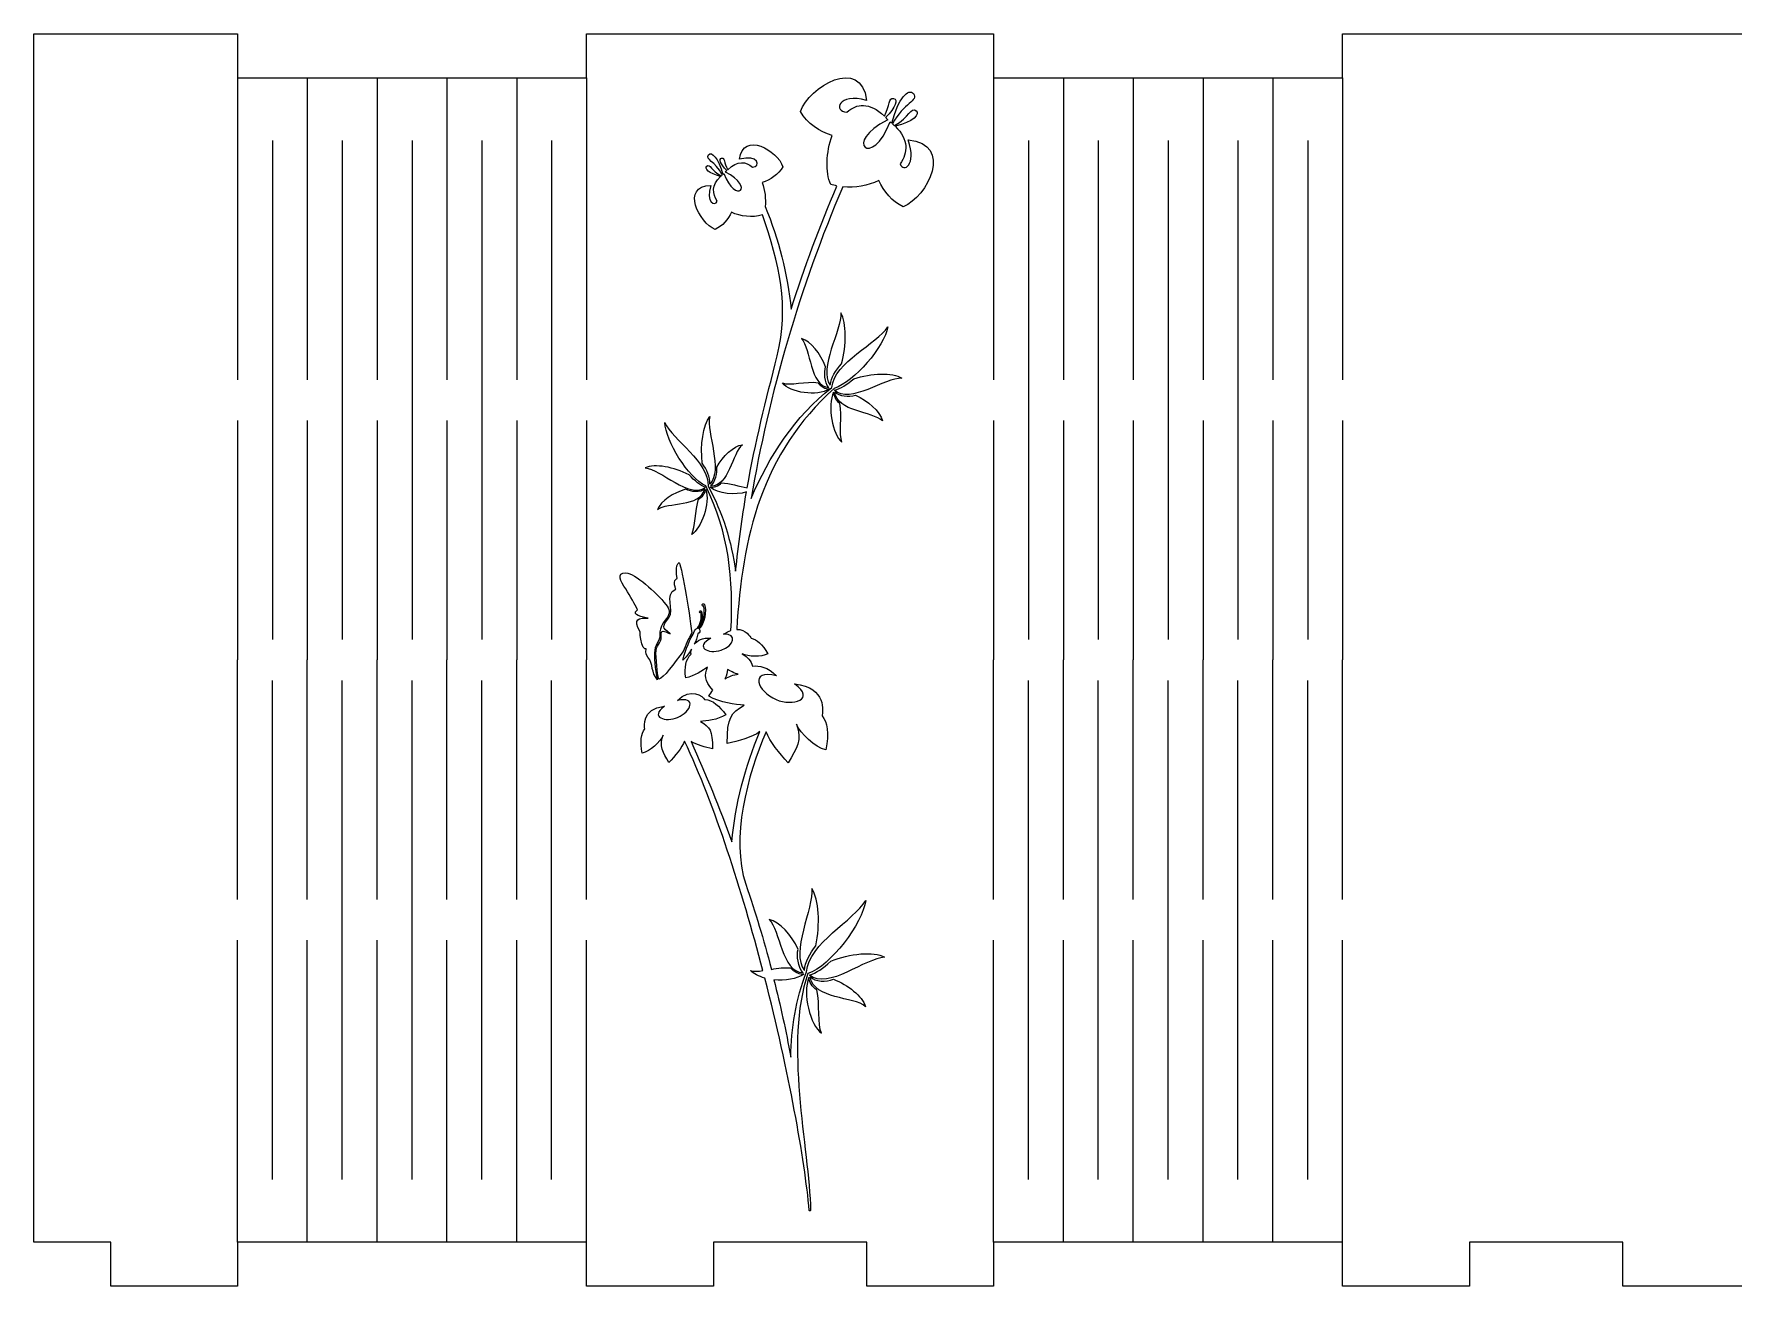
# Model space of a CAD drawing. Header units: millimetres. Extents: x -102 to 244, y -184 to 150.
# Drawn here: x -94.6 to 13.9, y 70.4 to 150.4 of the extents above; entities that cross this region are included whole.
import ezdxf

# ---------------------------------------------------------------- set-up
doc = ezdxf.new("R2010")
doc.units = ezdxf.units.MM
doc.header["$MEASUREMENT"] = 0
doc.layers.add('Layer 1', color=7, linetype='Continuous')

msp = doc.modelspace()

# ---------------------------------------------------------------- linework, layer by layer
at = {"layer": 'Layer 1', "color": 250, "lineweight": 20}
msp.add_open_spline([(93.6408, 70.3927), (93.6408, 70.3927), (93.6408, 73.1927), (93.6408, 73.1927), (93.6408, 73.1927), (93.6408, 73.1927), (98.5408, 73.1927), (98.5408, 73.1927), (98.5408, 73.1927), (98.5408, 73.1927), (98.5408, 150.3927), (98.5408, 150.3927), (98.5408, 150.3927), (98.5408, 150.3927), (85.5408, 150.3927), (85.5408, 150.3927), (85.5408, 150.3927), (85.5408, 150.3927), (85.5408, 147.5927), (85.5408, 147.5927), (85.5408, 147.5927), (78.1095, 147.5927), (70.6781, 147.5927), (63.2468, 147.5927), (63.2468, 147.5927), (63.2468, 147.5927), (63.2468, 150.3927), (63.2468, 150.3927), (63.2468, 150.3927), (63.2468, 150.3927), (37.2468, 150.3927), (37.2468, 150.3927), (37.2468, 150.3927), (37.2468, 150.3927), (37.2468, 147.5927), (37.2468, 147.5927), (37.2468, 147.5927), (29.8155, 147.5927), (22.3841, 147.5927), (14.9528, 147.5927), (14.9528, 147.5927), (14.9528, 147.5927), (14.9528, 150.3927), (14.9528, 150.3927), (14.9528, 150.3927), (14.9528, 150.3927), (-11.0472, 150.3927), (-11.0472, 150.3927), (-11.0472, 150.3927), (-11.0472, 150.3927), (-11.0472, 147.5927), (-11.0472, 147.5927), (-11.0472, 147.5927), (-18.4785, 147.5927), (-25.9099, 147.5927), (-33.3412, 147.5927), (-33.3412, 147.5927), (-33.3412, 147.5927), (-33.3412, 150.3927), (-33.3412, 150.3927), (-33.3412, 150.3927), (-33.3412, 150.3927), (-59.3412, 150.3927), (-59.3412, 150.3927), (-59.3412, 150.3927), (-59.3412, 150.3927), (-59.3412, 147.5927), (-59.3412, 147.5927), (-59.3412, 147.5927), (-66.7725, 147.5927), (-74.2039, 147.5927), (-81.6352, 147.5927), (-81.6352, 147.5927), (-81.6352, 147.5927), (-81.6352, 150.3927), (-81.6352, 150.3927), (-81.6352, 150.3927), (-81.6352, 150.3927), (-94.6352, 150.3927), (-94.6352, 150.3927), (-94.6352, 150.3927), (-94.6352, 150.3927), (-94.6352, 73.1927), (-94.6352, 73.1927), (-94.6352, 73.1927), (-94.6352, 73.1927), (-89.7352, 73.1927), (-89.7352, 73.1927), (-89.7352, 73.1927), (-89.7352, 73.1927), (-89.7352, 70.3927), (-89.7352, 70.3927), (-89.7352, 70.3927), (-89.7352, 70.3927), (-81.6352, 70.3927), (-81.6352, 70.3927), (-81.6352, 70.3927), (-81.6352, 70.3927), (-81.6352, 73.1927), (-81.6352, 73.1927), (-81.6352, 73.1927), (-74.2039, 73.1927), (-66.7725, 73.1927), (-59.3412, 73.1927), (-59.3412, 73.1927), (-59.3412, 73.1927), (-59.3412, 70.3927), (-59.3412, 70.3927), (-59.3412, 70.3927), (-59.3412, 70.3927), (-51.2412, 70.3927), (-51.2412, 70.3927), (-51.2412, 70.3927), (-51.2412, 70.3927), (-51.2412, 73.1927), (-51.2412, 73.1927), (-51.2412, 73.1927), (-51.2412, 73.1927), (-41.4412, 73.1927), (-41.4412, 73.1927), (-41.4412, 73.1927), (-41.4412, 73.1927), (-41.4412, 70.3927), (-41.4412, 70.3927), (-41.4412, 70.3927), (-41.4412, 70.3927), (-33.3412, 70.3927), (-33.3412, 70.3927), (-33.3412, 70.3927), (-33.3412, 70.3927), (-33.3412, 73.1927), (-33.3412, 73.1927), (-33.3412, 73.1927), (-25.9099, 73.1927), (-18.4785, 73.1927), (-11.0472, 73.1927), (-11.0472, 73.1927), (-11.0472, 73.1927), (-11.0472, 70.3927), (-11.0472, 70.3927), (-11.0472, 70.3927), (-11.0472, 70.3927), (-2.9472, 70.3927), (-2.9472, 70.3927), (-2.9472, 70.3927), (-2.9472, 70.3927), (-2.9472, 73.1927), (-2.9472, 73.1927), (-2.9472, 73.1927), (-2.9472, 73.1927), (6.8528, 73.1927), (6.8528, 73.1927), (6.8528, 73.1927), (6.8528, 73.1927), (6.8528, 70.3927), (6.8528, 70.3927), (6.8528, 70.3927), (6.8528, 70.3927), (14.9528, 70.3927), (14.9528, 70.3927), (14.9528, 70.3927), (14.9528, 70.3927), (14.9528, 73.1927), (14.9528, 73.1927), (14.9528, 73.1927), (22.3841, 73.1927), (29.8155, 73.1927), (37.2468, 73.1927), (37.2468, 73.1927), (37.2468, 73.1927), (37.2468, 70.3927), (37.2468, 70.3927), (37.2468, 70.3927), (37.2468, 70.3927), (45.3468, 70.3927), (45.3468, 70.3927), (45.3468, 70.3927), (45.3468, 70.3927), (45.3468, 73.1927), (45.3468, 73.1927), (45.3468, 73.1927), (45.3468, 73.1927), (55.1468, 73.1927), (55.1468, 73.1927), (55.1468, 73.1927), (55.1468, 73.1927), (55.1468, 70.3927), (55.1468, 70.3927), (55.1468, 70.3927), (55.1468, 70.3927), (63.2468, 70.3927), (63.2468, 70.3927), (63.2468, 70.3927), (63.2468, 70.3927), (63.2468, 73.1927), (63.2468, 73.1927), (63.2468, 73.1927), (70.6781, 73.1927), (78.1095, 73.1927), (85.5408, 73.1927), (85.5408, 73.1927), (85.5408, 73.1927), (85.5408, 70.3927), (85.5408, 70.3927), (85.5408, 70.3927), (85.5408, 70.3927), (93.6408, 70.3927), (93.6408, 70.3927)], degree=3, knots=[0, 0, 0, 0, 0.01886792, 0.01886792, 0.01886792, 0.01886792, 0.03773585, 0.03773585, 0.03773585, 0.03773585, 0.05660377, 0.05660377, 0.05660377, 0.05660377, 0.0754717, 0.0754717, 0.0754717, 0.0754717, 0.09433962, 0.09433962, 0.09433962, 0.09433962, 0.11320755, 0.11320755, 0.11320755, 0.11320755, 0.13207547, 0.13207547, 0.13207547, 0.13207547, 0.1509434, 0.1509434, 0.1509434, 0.1509434, 0.16981132, 0.16981132, 0.16981132, 0.16981132, 0.18867925, 0.18867925, 0.18867925, 0.18867925, 0.20754717, 0.20754717, 0.20754717, 0.20754717, 0.22641509, 0.22641509, 0.22641509, 0.22641509, 0.24528302, 0.24528302, 0.24528302, 0.24528302, 0.26415094, 0.26415094, 0.26415094, 0.26415094, 0.28301887, 0.28301887, 0.28301887, 0.28301887, 0.30188679, 0.30188679, 0.30188679, 0.30188679, 0.32075472, 0.32075472, 0.32075472, 0.32075472, 0.33962264, 0.33962264, 0.33962264, 0.33962264, 0.35849057, 0.35849057, 0.35849057, 0.35849057, 0.37735849, 0.37735849, 0.37735849, 0.37735849, 0.39622642, 0.39622642, 0.39622642, 0.39622642, 0.41509434, 0.41509434, 0.41509434, 0.41509434, 0.43396226, 0.43396226, 0.43396226, 0.43396226, 0.45283019, 0.45283019, 0.45283019, 0.45283019, 0.47169811, 0.47169811, 0.47169811, 0.47169811, 0.49056604, 0.49056604, 0.49056604, 0.49056604, 0.50943396, 0.50943396, 0.50943396, 0.50943396, 0.52830189, 0.52830189, 0.52830189, 0.52830189, 0.54716981, 0.54716981, 0.54716981, 0.54716981, 0.56603774, 0.56603774, 0.56603774, 0.56603774, 0.58490566, 0.58490566, 0.58490566, 0.58490566, 0.60377358, 0.60377358, 0.60377358, 0.60377358, 0.62264151, 0.62264151, 0.62264151, 0.62264151, 0.64150943, 0.64150943, 0.64150943, 0.64150943, 0.66037736, 0.66037736, 0.66037736, 0.66037736, 0.67924528, 0.67924528, 0.67924528, 0.67924528, 0.69811321, 0.69811321, 0.69811321, 0.69811321, 0.71698113, 0.71698113, 0.71698113, 0.71698113, 0.73584906, 0.73584906, 0.73584906, 0.73584906, 0.75471698, 0.75471698, 0.75471698, 0.75471698, 0.77358491, 0.77358491, 0.77358491, 0.77358491, 0.79245283, 0.79245283, 0.79245283, 0.79245283, 0.81132075, 0.81132075, 0.81132075, 0.81132075, 0.83018868, 0.83018868, 0.83018868, 0.83018868, 0.8490566, 0.8490566, 0.8490566, 0.8490566, 0.86792453, 0.86792453, 0.86792453, 0.86792453, 0.88679245, 0.88679245, 0.88679245, 0.88679245, 0.90566038, 0.90566038, 0.90566038, 0.90566038, 0.9245283, 0.9245283, 0.9245283, 0.9245283, 0.94339623, 0.94339623, 0.94339623, 0.94339623, 0.96226415, 0.96226415, 0.96226415, 0.96226415, 1, 1, 1, 1], dxfattribs=at)
at = {"layer": 'Layer 1', "color": 155}
for points, knots in [([(-46.4541, 103.8258), (-45.911, 104.7253), (-45.5568, 105.3044), (-45.9317, 106.2855), (-45.9317, 106.2855), (-45.6639, 105.6704), (-44.7673, 104.8256), (-44.0561, 104.6529), (-44.0561, 104.6529), (-43.8527, 105.7227), (-43.9516, 106.4109), (-44.2917, 106.835), (-44.2917, 106.835), (-44.268, 107.0569), (-43.9471, 108.6263), (-46.0541, 108.8692), (-46.0541, 108.8692), (-44.658, 107.8475), (-46.1801, 107.4279), (-47.2279, 107.8663), (-47.2279, 107.8663), (-48.4368, 108.3729), (-48.983, 109.7919), (-47.204, 109.3888), (-47.204, 109.3888), (-47.7642, 109.9434), (-48.3084, 110.0587), (-48.7419, 109.9965), (-48.7419, 109.9965), (-48.8464, 110.3278), (-49.0194, 110.5814), (-49.407, 110.789), (-49.407, 110.789), (-49.0048, 110.5966), (-48.1868, 110.5625), (-47.7544, 110.7853), (-47.7544, 110.7853), (-48.1179, 111.4112), (-48.467, 111.7138), (-48.8224, 111.7788), (-48.8224, 111.7788), (-48.8829, 111.8657), (-49.1661, 112.3634), (-49.7469, 112.3517), (-49.7469, 112.3517), (-49.3933, 118.2694), (-48.1644, 123.5618), (-43.5176, 127.7502), (-43.5176, 127.7502), (-42.2253, 128.1651), (-40.3339, 130.403), (-40.0872, 131.6805), (-40.0872, 131.6805), (-40.7901, 130.5864), (-43.513, 129.4423), (-43.6791, 127.8128), (-43.6791, 127.8128), (-46.0381, 125.923), (-47.6909, 123.4349), (-48.8236, 120.7029), (-48.8236, 120.7029), (-47.7344, 127.3005), (-45.6813, 134.3021), (-42.977, 140.6221), (-42.977, 140.6221), (-42.1906, 140.5434), (-41.3672, 140.7033), (-40.6731, 141.0221), (-40.6731, 141.0221), (-40.3676, 140.3281), (-39.8111, 139.6806), (-39.1105, 139.3558), (-39.1105, 139.3558), (-37.5761, 139.9632), (-35.8433, 143.3829), (-38.8047, 143.6227), (-38.8047, 143.6227), (-38.2062, 141.9913), (-39.1303, 141.4964), (-39.3099, 142.096), (-39.3099, 142.096), (-38.817, 142.807), (-38.7537, 143.644), (-39.6239, 144.4922), (-39.6239, 144.4922), (-38.4841, 144.7736), (-38.011, 145.2737), (-38.2858, 145.4877), (-38.2858, 145.4877), (-38.6221, 145.7496), (-38.7223, 145.064), (-39.6738, 144.5399), (-39.6738, 144.5399), (-39.7137, 144.5774), (-39.7554, 144.6148), (-39.799, 144.6522), (-39.799, 144.6522), (-39.0825, 146.0016), (-38.1136, 146.1168), (-38.4639, 146.5785), (-38.4639, 146.5785), (-38.7509, 146.9568), (-39.4531, 146.2897), (-39.8383, 144.6856), (-39.8383, 144.6856), (-39.8748, 144.7161), (-39.9125, 144.7468), (-39.9517, 144.7773), (-39.9517, 144.7773), (-41.0806, 141.7596), (-43.0436, 143.4404), (-40.1028, 144.9165), (-40.1028, 144.9165), (-40.1486, 144.9666), (-40.194, 145.0142), (-40.239, 145.0597), (-40.239, 145.0597), (-39.5709, 145.6955), (-39.4397, 146.2191), (-39.7258, 146.2716), (-39.7258, 146.2716), (-40.0693, 146.3346), (-39.9235, 145.8449), (-40.3185, 145.1381), (-40.3185, 145.1381), (-41.291, 146.0739), (-42.0781, 145.9502), (-42.7162, 145.3989), (-42.7162, 145.3989), (-43.6012, 145.4122), (-43.2778, 146.6698), (-41.4489, 146.1383), (-41.4489, 146.1383), (-41.8131, 149.0119), (-45.1673, 147.0045), (-45.6677, 145.4319), (-45.6677, 145.4319), (-45.253, 144.678), (-44.4507, 144.1297), (-43.6524, 143.9092), (-43.6524, 143.9092), (-44.0389, 142.833), (-44.1049, 141.5504), (-43.7436, 140.7828), (-43.7436, 140.7828), (-43.6148, 140.7401), (-43.4833, 140.7055), (-43.3498, 140.6783), (-43.3498, 140.6783), (-44.4423, 138.1179), (-45.4228, 135.4841), (-46.2776, 132.802), (-46.2776, 132.802), (-46.4922, 135.0389), (-47.0747, 137.287), (-47.9297, 139.3688), (-47.9297, 139.3688), (-47.8743, 139.8376), (-47.949, 140.4058), (-48.1287, 140.9062), (-48.1287, 140.9062), (-47.6027, 141.0514), (-47.0741, 141.4126), (-46.8009, 141.9094), (-46.8009, 141.9094), (-47.1306, 142.9456), (-49.3147, 144.2189), (-49.5709, 142.3872), (-49.5709, 142.3872), (-48.3658, 142.7374), (-48.1624, 141.8964), (-48.7455, 141.8877), (-48.7455, 141.8877), (-49.1659, 142.2509), (-49.6846, 142.3324), (-50.3253, 141.7158), (-50.3253, 141.7158), (-50.5856, 142.1815), (-50.4895, 142.5041), (-50.7158, 142.4627), (-50.7158, 142.4627), (-50.9043, 142.4281), (-50.8179, 142.0831), (-50.3777, 141.6642), (-50.3777, 141.6642), (-50.4073, 141.6342), (-50.4372, 141.6028), (-50.4674, 141.5698), (-50.4674, 141.5698), (-48.5299, 140.5972), (-49.8232, 139.4899), (-50.567, 141.4781), (-50.567, 141.4781), (-50.5928, 141.458), (-50.6177, 141.4378), (-50.6417, 141.4177), (-50.6417, 141.4177), (-50.8954, 142.4746), (-51.3582, 142.9141), (-51.5472, 142.6648), (-51.5472, 142.6648), (-51.778, 142.3606), (-51.1396, 142.2848), (-50.6676, 141.3957), (-50.6676, 141.3957), (-50.6963, 141.371), (-50.7238, 141.3464), (-50.7501, 141.3217), (-50.7501, 141.3217), (-51.377, 141.667), (-51.443, 142.1187), (-51.6646, 141.9462), (-51.6646, 141.9462), (-51.8456, 141.8052), (-51.5339, 141.4757), (-50.783, 141.2903), (-50.783, 141.2903), (-51.3563, 140.7314), (-51.3146, 140.1799), (-50.9898, 139.7115), (-50.9898, 139.7115), (-51.1082, 139.3165), (-51.7899, 139.6425), (-51.3955, 140.7174), (-51.3955, 140.7174), (-53.3576, 140.675), (-52.1322, 138.3063), (-51.1212, 137.906), (-51.1212, 137.906), (-50.6597, 138.1201), (-50.2929, 138.5467), (-50.0917, 139.0039), (-50.0917, 139.0039), (-49.4945, 138.7296), (-48.7521, 138.634), (-48.1082, 138.8336), (-48.1082, 138.8336), (-47.0206, 135.7314), (-46.3811, 132.9921), (-47.1656, 129.8369), (-47.1656, 129.8369), (-47.8624, 127.0341), (-48.5883, 124.2343), (-49.0791, 121.3987), (-49.0791, 121.3987), (-49.5639, 121.476), (-50.2014, 121.7103), (-50.7239, 121.7073), (-50.7239, 121.7073), (-50.8755, 121.5207), (-51.2612, 121.3905), (-51.4429, 121.4406), (-51.4429, 121.4406), (-50.9384, 120.989), (-49.8345, 120.9062), (-49.1253, 121.1309), (-49.1253, 121.1309), (-49.4109, 119.4479), (-49.6434, 117.7566), (-49.8195, 116.0585), (-49.8195, 116.0585), (-50.082, 117.9551), (-50.6402, 119.797), (-51.5793, 121.5071), (-51.5793, 121.5071), (-51.4893, 123.0312), (-53.8447, 124.4639), (-54.3471, 125.565), (-54.3471, 125.565), (-54.2895, 124.3633), (-52.8539, 122.067), (-51.7251, 121.5144), (-51.7251, 121.5144), (-50.2399, 118.5202), (-49.9564, 115.5485), (-50.1158, 112.2817), (-50.1158, 112.2817), (-50.2612, 112.2314), (-50.42, 112.1516), (-50.593, 112.0334), (-50.593, 112.0334), (-49.6754, 112.109), (-49.9009, 111.2967), (-50.7461, 111.0188), (-50.7461, 111.0188), (-51.5738, 110.7471), (-52.4657, 111.2221), (-51.3967, 111.794), (-51.3967, 111.794), (-51.9469, 111.8305), (-52.2763, 111.6303), (-52.4626, 111.3948), (-52.4626, 111.3948), (-52.3592, 111.6102), (-52.2771, 111.8415), (-52.2378, 112.075), (-52.2378, 112.075), (-52.0775, 112.1023), (-52.0791, 112.2859), (-52.1516, 112.3766), (-52.1516, 112.3766), (-51.7921, 112.7046), (-51.6516, 113.5351), (-51.8099, 113.9383), (-51.8099, 113.9383), (-51.8445, 114.0268), (-51.9839, 113.9692), (-51.9648, 113.8871), (-51.9648, 113.8871), (-51.9497, 113.822), (-51.8792, 113.7794), (-51.8654, 113.8644), (-51.8654, 113.8644), (-51.7543, 113.3914), (-51.8572, 112.6711), (-52.1981, 112.4156), (-52.1981, 112.4156), (-52.2026, 112.4179), (-52.2072, 112.4198), (-52.2119, 112.4214), (-52.2119, 112.4214), (-51.9879, 112.6778), (-51.9006, 113.2196), (-51.9949, 113.4979), (-51.9949, 113.4979), (-52.023, 113.5808), (-52.1344, 113.5415), (-52.1175, 113.4633), (-52.1175, 113.4633), (-52.1074, 113.4165), (-52.0562, 113.3861), (-52.0462, 113.447), (-52.0462, 113.447), (-51.9688, 113.1178), (-52.0557, 112.697), (-52.2639, 112.4253), (-52.2639, 112.4253), (-52.317, 112.4158), (-52.3776, 112.3652), (-52.4368, 112.2483), (-52.4368, 112.2483), (-52.7076, 111.7089), (-53.0427, 111.0957), (-53.1816, 110.3816), (-53.1816, 110.3816), (-53.0259, 110.5299), (-52.8147, 110.782), (-52.6293, 111.088), (-52.6293, 111.088), (-52.6761, 110.9494), (-52.6826, 110.8296), (-52.6656, 110.7733), (-52.6656, 110.7733), (-53.0155, 110.4122), (-53.0942, 109.9209), (-53.0089, 109.2551), (-53.0089, 109.2551), (-52.4565, 109.349), (-51.9021, 109.7381), (-51.6184, 109.9423), (-51.6184, 109.9423), (-51.7991, 109.3769), (-51.8255, 109.1386), (-51.2756, 108.4574), (-51.2756, 108.4574), (-51.3641, 108.344), (-51.4517, 108.2216), (-51.5389, 108.0905), (-51.5389, 108.0905), (-50.8182, 107.6529), (-49.8044, 107.5491), (-49.2806, 107.5018), (-49.2806, 107.5018), (-50.1172, 106.9917), (-50.3547, 106.7468), (-50.3615, 105.0618), (-50.3615, 105.0618), (-49.6313, 105.2016), (-48.7824, 105.4461), (-48.2654, 105.8186), (-48.2654, 105.8186), (-49.2113, 103.5956), (-49.8469, 101.1709), (-50.0532, 98.7655), (-50.0532, 98.7655), (-50.845, 100.9498), (-51.7184, 103.0934), (-52.6651, 105.1827), (-52.6651, 105.1827), (-52.2939, 104.9608), (-51.7584, 104.8111), (-51.291, 104.7216), (-51.291, 104.7216), (-51.2958, 105.9222), (-51.4651, 106.0968), (-52.0611, 106.4602), (-52.0611, 106.4602), (-51.6879, 106.4939), (-50.9656, 106.5679), (-50.452, 106.8797), (-50.452, 106.8797), (-50.8503, 107.479), (-51.2591, 107.8217), (-51.7962, 107.8687), (-51.7962, 107.8687), (-51.8827, 108.0621), (-52.6859, 108.6513), (-53.5408, 107.8048), (-53.5408, 107.8048), (-52.2732, 108.092), (-52.6624, 107.0809), (-53.5238, 106.7199), (-53.5238, 106.7199), (-54.2704, 106.4075), (-55.3549, 106.7065), (-54.3602, 107.4346), (-54.3602, 107.4346), (-55.8615, 107.2615), (-55.6329, 106.1432), (-55.616, 105.9851), (-55.616, 105.9851), (-55.8584, 105.6829), (-55.9288, 105.1926), (-55.7838, 104.4302), (-55.7838, 104.4302), (-55.277, 104.5533), (-54.6382, 105.1553), (-54.4474, 105.5935), (-54.4474, 105.5935), (-54.7145, 104.8945), (-54.4621, 104.4818), (-54.0751, 103.8409), (-54.0751, 103.8409), (-53.6773, 104.2576), (-53.2676, 104.7874), (-53.075, 105.2127), (-53.075, 105.2127), (-51.1298, 101.0301), (-49.4159, 95.6946), (-48.0755, 90.5457), (-48.0755, 90.5457), (-48.3856, 90.5056), (-48.6609, 90.4913), (-48.8604, 90.5535), (-48.8604, 90.5535), (-48.6727, 90.3412), (-48.3425, 90.1766), (-47.953, 90.0716), (-47.953, 90.0716), (-46.425, 84.1142), (-45.405, 78.4645), (-45.1149, 75.2164), (-45.1149, 75.2164), (-45.1097, 75.1601), (-45.0242, 75.1651), (-45.0255, 75.2215), (-45.0255, 75.2215), (-45.1356, 79.1402), (-46.7516, 86.0172), (-45.1975, 90.3555), (-45.1975, 90.3555), (-43.766, 90.8319), (-41.7096, 93.5499), (-41.5121, 95.032), (-41.5121, 95.032), (-42.2258, 93.764), (-45.1645, 92.2894), (-45.2842, 90.4635), (-45.2842, 90.4635), (-45.971, 88.6976), (-46.279, 86.8663), (-46.2952, 85.0246), (-46.2952, 85.0246), (-46.6029, 86.6789), (-46.9617, 88.3271), (-47.3687, 89.9639), (-47.3687, 89.9639), (-46.6644, 89.8886), (-45.9048, 89.9913), (-45.4599, 90.3265), (-45.4599, 90.3265), (-45.6855, 90.2844), (-46.14, 90.482), (-46.3048, 90.724), (-46.3048, 90.724), (-46.683, 90.7582), (-47.1193, 90.6942), (-47.5365, 90.6276), (-47.5365, 90.6276), (-48.0481, 92.6183), (-48.5374, 94.1775), (-49.1707, 96.073), (-49.1707, 96.073), (-50.1429, 98.9825), (-49.077, 103.022), (-47.8778, 105.7972), (-47.8778, 105.7972), (-47.617, 105.1928), (-47.0269, 104.4257), (-46.4541, 103.8258)], [0, 0, 0, 0, 0.00793651, 0.00793651, 0.00793651, 0.00793651, 0.01587302, 0.01587302, 0.01587302, 0.01587302, 0.02380952, 0.02380952, 0.02380952, 0.02380952, 0.03174603, 0.03174603, 0.03174603, 0.03174603, 0.03968254, 0.03968254, 0.03968254, 0.03968254, 0.04761905, 0.04761905, 0.04761905, 0.04761905, 0.05555556, 0.05555556, 0.05555556, 0.05555556, 0.06349206, 0.06349206, 0.06349206, 0.06349206, 0.07142857, 0.07142857, 0.07142857, 0.07142857, 0.07936508, 0.07936508, 0.07936508, 0.07936508, 0.08730159, 0.08730159, 0.08730159, 0.08730159, 0.0952381, 0.0952381, 0.0952381, 0.0952381, 0.1031746, 0.1031746, 0.1031746, 0.1031746, 0.11111111, 0.11111111, 0.11111111, 0.11111111, 0.11904762, 0.11904762, 0.11904762, 0.11904762, 0.12698413, 0.12698413, 0.12698413, 0.12698413, 0.13492063, 0.13492063, 0.13492063, 0.13492063, 0.14285714, 0.14285714, 0.14285714, 0.14285714, 0.15079365, 0.15079365, 0.15079365, 0.15079365, 0.15873016, 0.15873016, 0.15873016, 0.15873016, 0.16666667, 0.16666667, 0.16666667, 0.16666667, 0.17460317, 0.17460317, 0.17460317, 0.17460317, 0.18253968, 0.18253968, 0.18253968, 0.18253968, 0.19047619, 0.19047619, 0.19047619, 0.19047619, 0.1984127, 0.1984127, 0.1984127, 0.1984127, 0.20634921, 0.20634921, 0.20634921, 0.20634921, 0.21428571, 0.21428571, 0.21428571, 0.21428571, 0.22222222, 0.22222222, 0.22222222, 0.22222222, 0.23015873, 0.23015873, 0.23015873, 0.23015873, 0.23809524, 0.23809524, 0.23809524, 0.23809524, 0.24603175, 0.24603175, 0.24603175, 0.24603175, 0.25396825, 0.25396825, 0.25396825, 0.25396825, 0.26190476, 0.26190476, 0.26190476, 0.26190476, 0.26984127, 0.26984127, 0.26984127, 0.26984127, 0.27777778, 0.27777778, 0.27777778, 0.27777778, 0.28571429, 0.28571429, 0.28571429, 0.28571429, 0.29365079, 0.29365079, 0.29365079, 0.29365079, 0.3015873, 0.3015873, 0.3015873, 0.3015873, 0.30952381, 0.30952381, 0.30952381, 0.30952381, 0.31746032, 0.31746032, 0.31746032, 0.31746032, 0.32539683, 0.32539683, 0.32539683, 0.32539683, 0.33333333, 0.33333333, 0.33333333, 0.33333333, 0.34126984, 0.34126984, 0.34126984, 0.34126984, 0.34920635, 0.34920635, 0.34920635, 0.34920635, 0.35714286, 0.35714286, 0.35714286, 0.35714286, 0.36507937, 0.36507937, 0.36507937, 0.36507937, 0.37301587, 0.37301587, 0.37301587, 0.37301587, 0.38095238, 0.38095238, 0.38095238, 0.38095238, 0.38888889, 0.38888889, 0.38888889, 0.38888889, 0.3968254, 0.3968254, 0.3968254, 0.3968254, 0.4047619, 0.4047619, 0.4047619, 0.4047619, 0.41269841, 0.41269841, 0.41269841, 0.41269841, 0.42063492, 0.42063492, 0.42063492, 0.42063492, 0.42857143, 0.42857143, 0.42857143, 0.42857143, 0.43650794, 0.43650794, 0.43650794, 0.43650794, 0.44444444, 0.44444444, 0.44444444, 0.44444444, 0.45238095, 0.45238095, 0.45238095, 0.45238095, 0.46031746, 0.46031746, 0.46031746, 0.46031746, 0.46825397, 0.46825397, 0.46825397, 0.46825397, 0.47619048, 0.47619048, 0.47619048, 0.47619048, 0.48412698, 0.48412698, 0.48412698, 0.48412698, 0.49206349, 0.49206349, 0.49206349, 0.49206349, 0.5, 0.5, 0.5, 0.5, 0.50793651, 0.50793651, 0.50793651, 0.50793651, 0.51587302, 0.51587302, 0.51587302, 0.51587302, 0.52380952, 0.52380952, 0.52380952, 0.52380952, 0.53174603, 0.53174603, 0.53174603, 0.53174603, 0.53968254, 0.53968254, 0.53968254, 0.53968254, 0.54761905, 0.54761905, 0.54761905, 0.54761905, 0.55555556, 0.55555556, 0.55555556, 0.55555556, 0.56349206, 0.56349206, 0.56349206, 0.56349206, 0.57142857, 0.57142857, 0.57142857, 0.57142857, 0.57936508, 0.57936508, 0.57936508, 0.57936508, 0.58730159, 0.58730159, 0.58730159, 0.58730159, 0.5952381, 0.5952381, 0.5952381, 0.5952381, 0.6031746, 0.6031746, 0.6031746, 0.6031746, 0.61111111, 0.61111111, 0.61111111, 0.61111111, 0.61904762, 0.61904762, 0.61904762, 0.61904762, 0.62698413, 0.62698413, 0.62698413, 0.62698413, 0.63492063, 0.63492063, 0.63492063, 0.63492063, 0.64285714, 0.64285714, 0.64285714, 0.64285714, 0.65079365, 0.65079365, 0.65079365, 0.65079365, 0.65873016, 0.65873016, 0.65873016, 0.65873016, 0.66666667, 0.66666667, 0.66666667, 0.66666667, 0.67460317, 0.67460317, 0.67460317, 0.67460317, 0.68253968, 0.68253968, 0.68253968, 0.68253968, 0.69047619, 0.69047619, 0.69047619, 0.69047619, 0.6984127, 0.6984127, 0.6984127, 0.6984127, 0.70634921, 0.70634921, 0.70634921, 0.70634921, 0.71428571, 0.71428571, 0.71428571, 0.71428571, 0.72222222, 0.72222222, 0.72222222, 0.72222222, 0.73015873, 0.73015873, 0.73015873, 0.73015873, 0.73809524, 0.73809524, 0.73809524, 0.73809524, 0.74603175, 0.74603175, 0.74603175, 0.74603175, 0.75396825, 0.75396825, 0.75396825, 0.75396825, 0.76190476, 0.76190476, 0.76190476, 0.76190476, 0.76984127, 0.76984127, 0.76984127, 0.76984127, 0.77777778, 0.77777778, 0.77777778, 0.77777778, 0.78571429, 0.78571429, 0.78571429, 0.78571429, 0.79365079, 0.79365079, 0.79365079, 0.79365079, 0.8015873, 0.8015873, 0.8015873, 0.8015873, 0.80952381, 0.80952381, 0.80952381, 0.80952381, 0.81746032, 0.81746032, 0.81746032, 0.81746032, 0.82539683, 0.82539683, 0.82539683, 0.82539683, 0.83333333, 0.83333333, 0.83333333, 0.83333333, 0.84126984, 0.84126984, 0.84126984, 0.84126984, 0.84920635, 0.84920635, 0.84920635, 0.84920635, 0.85714286, 0.85714286, 0.85714286, 0.85714286, 0.86507937, 0.86507937, 0.86507937, 0.86507937, 0.87301587, 0.87301587, 0.87301587, 0.87301587, 0.88095238, 0.88095238, 0.88095238, 0.88095238, 0.88888889, 0.88888889, 0.88888889, 0.88888889, 0.8968254, 0.8968254, 0.8968254, 0.8968254, 0.9047619, 0.9047619, 0.9047619, 0.9047619, 0.91269841, 0.91269841, 0.91269841, 0.91269841, 0.92063492, 0.92063492, 0.92063492, 0.92063492, 0.92857143, 0.92857143, 0.92857143, 0.92857143, 0.93650794, 0.93650794, 0.93650794, 0.93650794, 0.94444444, 0.94444444, 0.94444444, 0.94444444, 0.95238095, 0.95238095, 0.95238095, 0.95238095, 0.96031746, 0.96031746, 0.96031746, 0.96031746, 0.96825397, 0.96825397, 0.96825397, 0.96825397, 0.97619048, 0.97619048, 0.97619048, 0.97619048, 0.98412698, 0.98412698, 0.98412698, 0.98412698, 1, 1, 1, 1]), ([(-43.7768, 127.9557), (-44.5559, 129.0239), (-43.0328, 131.4654), (-43.1009, 132.5688), (-43.1009, 132.5688), (-42.7194, 131.9243), (-42.7384, 130.5161), (-43.0534, 129.3134), (-43.0534, 129.3134), (-43.4285, 128.9054), (-43.7243, 128.4343), (-43.7768, 127.9557)], [0, 0, 0, 0, 0.25, 0.25, 0.25, 0.25, 0.5, 0.5, 0.5, 0.5, 1, 1, 1, 1]), ([(-43.8696, 127.7937), (-45.0869, 127.915), (-45.0095, 130.2722), (-45.6125, 130.9276), (-45.6125, 130.9276), (-45.0117, 130.7515), (-44.3978, 129.9895), (-44.0777, 129.13), (-44.0777, 129.13), (-44.1742, 128.777), (-44.1474, 128.1284), (-43.8696, 127.7937)], [0, 0, 0, 0, 0.25, 0.25, 0.25, 0.25, 0.5, 0.5, 0.5, 0.5, 1, 1, 1, 1]), ([(-43.8279, 127.7156), (-44.0299, 127.69), (-44.4226, 127.8885), (-44.5559, 128.1115), (-44.5559, 128.1115), (-45.3063, 128.2237), (-46.3442, 127.9098), (-46.8289, 128.0926), (-46.8289, 128.0926), (-46.3439, 127.4749), (-44.6073, 127.1966), (-43.8279, 127.7156)], [0, 0, 0, 0, 0.25, 0.25, 0.25, 0.25, 0.5, 0.5, 0.5, 0.5, 1, 1, 1, 1]), ([(-43.5071, 127.6391), (-42.5334, 126.6927), (-40.2521, 128.4481), (-39.2027, 128.3989), (-39.2027, 128.3989), (-39.8132, 128.7964), (-41.1551, 128.7231), (-42.2679, 128.3512), (-42.2679, 128.3512), (-42.7088, 127.987), (-43.1273, 127.7286), (-43.5071, 127.6391)], [0, 0, 0, 0, 0.25, 0.25, 0.25, 0.25, 0.5, 0.5, 0.5, 0.5, 1, 1, 1, 1]), ([(-43.5581, 127.5098), (-43.5444, 127.2752), (-43.4039, 126.9574), (-43.1523, 126.773), (-43.1523, 126.773), (-43.0026, 125.9706), (-43.2303, 124.814), (-43.0309, 124.3038), (-43.0309, 124.3038), (-43.6319, 124.7874), (-43.9868, 126.6349), (-43.5581, 127.5098)], [0, 0, 0, 0, 0.25, 0.25, 0.25, 0.25, 0.5, 0.5, 0.5, 0.5, 1, 1, 1, 1]), ([(-43.4796, 127.5322), (-43.3392, 126.225), (-41.064, 126.298), (-40.4417, 125.6642), (-40.4417, 125.6642), (-40.6129, 126.2845), (-41.3636, 126.9619), (-42.1713, 127.3228), (-42.1713, 127.3228), (-42.5887, 127.1879), (-43.2038, 127.2292), (-43.4796, 127.5322)], [0, 0, 0, 0, 0.25, 0.25, 0.25, 0.25, 0.5, 0.5, 0.5, 0.5, 1, 1, 1, 1]), ([(-51.4635, 121.6295), (-50.6093, 122.5054), (-51.683, 124.9422), (-51.4752, 125.944), (-51.4752, 125.944), (-51.9092, 125.4039), (-52.0776, 124.1114), (-51.9475, 122.9686), (-51.9475, 122.9686), (-51.6575, 122.5452), (-51.4485, 122.0748), (-51.4635, 121.6295)], [0, 0, 0, 0, 0.25, 0.25, 0.25, 0.25, 0.5, 0.5, 0.5, 0.5, 1, 1, 1, 1]), ([(-51.3945, 121.5065), (-50.2635, 121.4574), (-50.0238, 123.6267), (-49.3853, 124.1476), (-49.3853, 124.1476), (-49.9587, 124.0653), (-50.6216, 123.4485), (-51.0278, 122.7034), (-51.0278, 122.7034), (-50.9859, 122.3673), (-51.0959, 121.7765), (-51.3945, 121.5065)], [0, 0, 0, 0, 0.25, 0.25, 0.25, 0.25, 0.5, 0.5, 0.5, 0.5, 1, 1, 1, 1]), ([(-51.7468, 121.4128), (-52.7635, 120.6741), (-54.6218, 122.5824), (-55.5895, 122.6755), (-55.5895, 122.6755), (-54.9779, 122.9593), (-53.7584, 122.7154), (-52.7881, 122.2281), (-52.7881, 122.2281), (-52.4323, 121.8365), (-52.0831, 121.5448), (-51.7468, 121.4128)], [0, 0, 0, 0, 0.25, 0.25, 0.25, 0.25, 0.5, 0.5, 0.5, 0.5, 1, 1, 1, 1]), ([(-51.7861, 121.3184), (-52.087, 120.1396), (-54.1612, 120.5061), (-54.8148, 120.0075), (-54.8148, 120.0075), (-54.5763, 120.553), (-53.7993, 121.0746), (-53.0121, 121.2991), (-53.0121, 121.2991), (-52.6475, 121.1202), (-52.0787, 121.0772), (-51.7861, 121.3184)], [0, 0, 0, 0, 0.25, 0.25, 0.25, 0.25, 0.5, 0.5, 0.5, 0.5, 1, 1, 1, 1]), ([(-51.717, 121.2877), (-51.7607, 121.0744), (-51.9312, 120.802), (-52.1858, 120.6662), (-52.1858, 120.6662), (-52.4288, 119.9508), (-52.3724, 118.8617), (-52.6223, 118.4204), (-52.6223, 118.4204), (-52.008, 118.7843), (-51.4398, 120.4297), (-51.717, 121.2877)], [0, 0, 0, 0, 0.25, 0.25, 0.25, 0.25, 0.5, 0.5, 0.5, 0.5, 1, 1, 1, 1]), ([(-53.4321, 116.6173), (-53.7111, 116.4799), (-53.5561, 115.5901), (-53.5561, 115.59), (-53.5561, 115.59), (-53.5561, 115.59), (-53.742, 115.5457), (-53.7332, 115.3508), (-53.7332, 115.3508), (-53.7243, 115.156), (-53.6446, 114.917), (-53.6446, 114.9169), (-53.6446, 114.9169), (-54.41, 114.5762), (-53.6866, 113.6161), (-54.0919, 113.0926), (-54.0919, 113.0926), (-54.523, 112.5356), (-54.5286, 112.462), (-54.0073, 112.0735), (-54.0073, 112.0735), (-54.4152, 112.2393), (-54.5961, 112.4021), (-54.5745, 111.8971), (-54.5745, 111.8971), (-54.556, 111.4647), (-54.9378, 111.3239), (-54.9071, 110.8186), (-54.9071, 110.8186), (-54.8688, 110.1878), (-54.792, 109.1783), (-54.7162, 109.1783), (-54.7162, 109.1783), (-54.4631, 109.1783), (-53.7388, 110.1988), (-53.1592, 110.9412), (-53.1592, 110.9412), (-52.9932, 111.3434), (-52.8329, 111.7526), (-52.615, 112.1276), (-52.615, 112.1276), (-52.7735, 113.4651), (-53.3261, 116.6694), (-53.4321, 116.6173)], [0, 0, 0, 0, 0.08333333, 0.08333333, 0.08333333, 0.08333333, 0.16666667, 0.16666667, 0.16666667, 0.16666667, 0.25, 0.25, 0.25, 0.25, 0.33333333, 0.33333333, 0.33333333, 0.33333333, 0.41666667, 0.41666667, 0.41666667, 0.41666667, 0.5, 0.5, 0.5, 0.5, 0.58333333, 0.58333333, 0.58333333, 0.58333333, 0.66666667, 0.66666667, 0.66666667, 0.66666667, 0.75, 0.75, 0.75, 0.75, 0.83333333, 0.83333333, 0.83333333, 0.83333333, 1, 1, 1, 1]), ([(-56.8291, 115.9534), (-57.4798, 115.9744), (-57.1569, 115.4131), (-56.838, 114.9348), (-56.838, 114.9348), (-56.5191, 114.4564), (-56.2444, 113.9425), (-56.0939, 113.6061), (-56.0939, 113.6061), (-56.5533, 113.2229), (-55.7108, 113.158), (-55.4031, 113.0569), (-55.4031, 113.0569), (-55.9872, 113.1028), (-56.3969, 113.0328), (-55.9168, 112.1889), (-55.9168, 112.1889), (-55.9168, 112.1888), (-55.9345, 111.8345), (-55.8105, 111.4271), (-55.8105, 111.4271), (-55.6865, 111.0196), (-55.5271, 111.1082), (-55.5271, 111.1082), (-55.5271, 111.1082), (-55.5271, 111.1082), (-55.6247, 110.8301), (-55.4208, 110.5767), (-55.4208, 110.5767), (-55.0552, 110.1226), (-55.2419, 109.6), (-54.8007, 109.1329), (-54.8007, 109.1329), (-55.0034, 109.7729), (-55.0326, 110.6638), (-54.9886, 111.0038), (-54.9886, 111.0038), (-54.95, 111.303), (-54.8701, 111.3397), (-54.7192, 111.6524), (-54.7192, 111.6524), (-54.5416, 112.0204), (-54.881, 112.2727), (-54.2417, 113.0377), (-54.2417, 113.0377), (-53.9638, 113.3703), (-54.0441, 113.6512), (-54.276, 113.943), (-54.276, 113.943), (-54.8908, 114.7164), (-56.2598, 115.935), (-56.8291, 115.9534)], [0, 0, 0, 0, 0.07142857, 0.07142857, 0.07142857, 0.07142857, 0.14285714, 0.14285714, 0.14285714, 0.14285714, 0.21428571, 0.21428571, 0.21428571, 0.21428571, 0.28571429, 0.28571429, 0.28571429, 0.28571429, 0.35714286, 0.35714286, 0.35714286, 0.35714286, 0.42857143, 0.42857143, 0.42857143, 0.42857143, 0.5, 0.5, 0.5, 0.5, 0.57142857, 0.57142857, 0.57142857, 0.57142857, 0.64285714, 0.64285714, 0.64285714, 0.64285714, 0.71428571, 0.71428571, 0.71428571, 0.71428571, 0.78571429, 0.78571429, 0.78571429, 0.78571429, 0.85714286, 0.85714286, 0.85714286, 0.85714286, 1, 1, 1, 1]), ([(-49.6525, 109.4785), (-49.9607, 109.4516), (-50.2388, 109.355), (-50.498, 109.1929), (-50.498, 109.1929), (-50.4006, 109.4082), (-50.341, 109.6163), (-50.3463, 109.7957), (-50.3463, 109.7957), (-50.2454, 109.7268), (-49.8322, 109.5224), (-49.6525, 109.4785)], [0, 0, 0, 0, 0.25, 0.25, 0.25, 0.25, 0.5, 0.5, 0.5, 0.5, 1, 1, 1, 1]), ([(-45.4155, 90.5536), (-46.3618, 91.7041), (-44.8086, 94.5504), (-44.9577, 95.7871), (-44.9577, 95.7871), (-44.4866, 95.0873), (-44.4151, 93.5017), (-44.6905, 92.1285), (-44.6905, 92.1285), (-45.0859, 91.6446), (-45.3878, 91.0954), (-45.4155, 90.5536)], [0, 0, 0, 0, 0.25, 0.25, 0.25, 0.25, 0.5, 0.5, 0.5, 0.5, 1, 1, 1, 1]), ([(-45.5118, 90.4114), (-46.8892, 90.4682), (-46.9569, 93.1248), (-47.6781, 93.8225), (-47.6781, 93.8225), (-46.9908, 93.6637), (-46.2499, 92.847), (-45.8336, 91.9013), (-45.8336, 91.9013), (-45.919, 91.4978), (-45.8463, 90.7697), (-45.5118, 90.4114)], [0, 0, 0, 0, 0.25, 0.25, 0.25, 0.25, 0.5, 0.5, 0.5, 0.5, 1, 1, 1, 1]), ([(-45.094, 90.2614), (-43.9364, 89.2607), (-41.4854, 91.385), (-40.3018, 91.3984), (-40.3018, 91.3984), (-41.0147, 91.8057), (-42.5193, 91.6351), (-43.7467, 91.1437), (-43.7467, 91.1437), (-44.2187, 90.7051), (-44.6724, 90.3871), (-45.094, 90.2614)], [0, 0, 0, 0, 0.25, 0.25, 0.25, 0.25, 0.5, 0.5, 0.5, 0.5, 1, 1, 1, 1]), ([(-45.143, 90.1127), (-45.112, 89.8496), (-44.933, 89.5014), (-44.6381, 89.3105), (-44.6381, 89.3105), (-44.4168, 88.4175), (-44.5972, 87.1018), (-44.3394, 86.5408), (-44.3394, 86.5408), (-45.0472, 87.0455), (-45.5675, 89.1003), (-45.143, 90.1127)], [0, 0, 0, 0, 0.25, 0.25, 0.25, 0.25, 0.5, 0.5, 0.5, 0.5, 1, 1, 1, 1]), ([(-45.056, 90.143), (-44.8121, 88.6818), (-42.2578, 88.9132), (-41.516, 88.241), (-41.516, 88.241), (-41.7493, 88.9274), (-42.6383, 89.6402), (-43.5705, 89.9934), (-43.5705, 89.9934), (-44.0312, 89.8139), (-44.7257, 89.8201), (-45.056, 90.143)], [0, 0, 0, 0, 0.25, 0.25, 0.25, 0.25, 0.5, 0.5, 0.5, 0.5, 1, 1, 1, 1])]:
    msp.add_open_spline(points, degree=3, knots=knots, dxfattribs=at)
at = {"layer": 'Layer 1', "color": 20, "lineweight": 20}
for points in [[(-81.6352, 147.5927), (-81.6352, 147.5927), (-81.6352, 128.2927), (-81.6352, 128.2927)], [(-77.1765, 147.5927), (-77.1765, 147.5927), (-77.1765, 128.2927), (-77.1765, 128.2927)], [(-72.7177, 147.5927), (-72.7177, 147.5927), (-72.7177, 128.2927), (-72.7177, 128.2927)], [(-68.2589, 147.5927), (-68.2589, 147.5927), (-68.2589, 128.2927), (-68.2589, 128.2927)], [(-63.8002, 147.5927), (-63.8002, 147.5927), (-63.8002, 128.2927), (-63.8002, 128.2927)], [(-59.3412, 147.5927), (-59.3412, 147.5927), (-59.3412, 128.2927), (-59.3412, 128.2927)], [(-33.3412, 147.5927), (-33.3412, 147.5927), (-33.3412, 128.2927), (-33.3412, 128.2927)], [(-28.8825, 147.5927), (-28.8825, 147.5927), (-28.8825, 128.2927), (-28.8825, 128.2927)], [(-24.4237, 147.5927), (-24.4237, 147.5927), (-24.4237, 128.2927), (-24.4237, 128.2927)], [(-19.9649, 147.5927), (-19.9649, 147.5927), (-19.9649, 128.2927), (-19.9649, 128.2927)], [(-15.5062, 147.5927), (-15.5062, 147.5927), (-15.5062, 128.2927), (-15.5062, 128.2927)], [(-11.0472, 147.5927), (-11.0472, 147.5927), (-11.0472, 128.2927), (-11.0472, 128.2927)], [(-79.4058, 143.5927), (-79.4058, 143.5927), (-79.4058, 111.6927), (-79.4058, 111.6927)], [(-74.9471, 143.5927), (-74.9471, 143.5927), (-74.9471, 111.6927), (-74.9471, 111.6927)], [(-70.4884, 143.5927), (-70.4884, 143.5927), (-70.4884, 111.6927), (-70.4884, 111.6927)], [(-66.0295, 143.5927), (-66.0295, 143.5927), (-66.0295, 111.6927), (-66.0295, 111.6927)], [(-61.5708, 143.5927), (-61.5708, 143.5927), (-61.5708, 111.6927), (-61.5708, 111.6927)], [(-31.1118, 143.5927), (-31.1118, 143.5927), (-31.1118, 111.6927), (-31.1118, 111.6927)], [(-26.6531, 143.5927), (-26.6531, 143.5927), (-26.6531, 111.6927), (-26.6531, 111.6927)], [(-22.1944, 143.5927), (-22.1944, 143.5927), (-22.1944, 111.6927), (-22.1944, 111.6927)], [(-17.7355, 143.5927), (-17.7355, 143.5927), (-17.7355, 111.6927), (-17.7355, 111.6927)], [(-13.2768, 143.5927), (-13.2768, 143.5927), (-13.2768, 111.6927), (-13.2768, 111.6927)], [(-81.6352, 125.6927), (-81.6352, 125.6927), (-81.6352, 110.3927), (-81.6352, 110.3927)], [(-77.1765, 125.6927), (-77.1765, 125.6927), (-77.1765, 110.3927), (-77.1765, 110.3927)], [(-72.7177, 125.6927), (-72.7177, 125.6927), (-72.7177, 110.3927), (-72.7177, 110.3927)], [(-68.2589, 125.6927), (-68.2589, 125.6927), (-68.2589, 110.3927), (-68.2589, 110.3927)], [(-63.8002, 125.6927), (-63.8002, 125.6927), (-63.8002, 110.3927), (-63.8002, 110.3927)], [(-59.3412, 125.6927), (-59.3412, 125.6927), (-59.3412, 110.3927), (-59.3412, 110.3927)], [(-33.3412, 125.6927), (-33.3412, 125.6927), (-33.3412, 110.3927), (-33.3412, 110.3927)], [(-28.8825, 125.6927), (-28.8825, 125.6927), (-28.8825, 110.3927), (-28.8825, 110.3927)], [(-24.4237, 125.6927), (-24.4237, 125.6927), (-24.4237, 110.3927), (-24.4237, 110.3927)], [(-19.9649, 125.6927), (-19.9649, 125.6927), (-19.9649, 110.3927), (-19.9649, 110.3927)], [(-15.5062, 125.6927), (-15.5062, 125.6927), (-15.5062, 110.3927), (-15.5062, 110.3927)], [(-11.0472, 125.6927), (-11.0472, 125.6927), (-11.0472, 110.3927), (-11.0472, 110.3927)], [(-81.6352, 95.0927), (-81.6352, 95.0927), (-81.6352, 110.3927), (-81.6352, 110.3927)], [(-77.1765, 95.0927), (-77.1765, 95.0927), (-77.1765, 110.3927), (-77.1765, 110.3927)], [(-72.7177, 95.0927), (-72.7177, 95.0927), (-72.7177, 110.3927), (-72.7177, 110.3927)], [(-68.2589, 95.0927), (-68.2589, 95.0927), (-68.2589, 110.3927), (-68.2589, 110.3927)], [(-63.8002, 95.0927), (-63.8002, 95.0927), (-63.8002, 110.3927), (-63.8002, 110.3927)], [(-59.3412, 95.0927), (-59.3412, 95.0927), (-59.3412, 110.3927), (-59.3412, 110.3927)], [(-33.3412, 95.0927), (-33.3412, 95.0927), (-33.3412, 110.3927), (-33.3412, 110.3927)], [(-28.8825, 95.0927), (-28.8825, 95.0927), (-28.8825, 110.3927), (-28.8825, 110.3927)], [(-24.4237, 95.0927), (-24.4237, 95.0927), (-24.4237, 110.3927), (-24.4237, 110.3927)], [(-19.9649, 95.0927), (-19.9649, 95.0927), (-19.9649, 110.3927), (-19.9649, 110.3927)], [(-15.5062, 95.0927), (-15.5062, 95.0927), (-15.5062, 110.3927), (-15.5062, 110.3927)], [(-11.0472, 95.0927), (-11.0472, 95.0927), (-11.0472, 110.3927), (-11.0472, 110.3927)], [(-79.4058, 77.1927), (-79.4058, 77.1927), (-79.4058, 109.0927), (-79.4058, 109.0927)], [(-74.9471, 77.1927), (-74.9471, 77.1927), (-74.9471, 109.0927), (-74.9471, 109.0927)], [(-70.4884, 77.1927), (-70.4884, 77.1927), (-70.4884, 109.0927), (-70.4884, 109.0927)], [(-66.0295, 77.1927), (-66.0295, 77.1927), (-66.0295, 109.0927), (-66.0295, 109.0927)], [(-61.5708, 77.1927), (-61.5708, 77.1927), (-61.5708, 109.0927), (-61.5708, 109.0927)], [(-31.1118, 77.1927), (-31.1118, 77.1927), (-31.1118, 109.0927), (-31.1118, 109.0927)], [(-26.6531, 77.1927), (-26.6531, 77.1927), (-26.6531, 109.0927), (-26.6531, 109.0927)], [(-22.1944, 77.1927), (-22.1944, 77.1927), (-22.1944, 109.0927), (-22.1944, 109.0927)], [(-17.7355, 77.1927), (-17.7355, 77.1927), (-17.7355, 109.0927), (-17.7355, 109.0927)], [(-13.2768, 77.1927), (-13.2768, 77.1927), (-13.2768, 109.0927), (-13.2768, 109.0927)], [(-81.6352, 73.1927), (-81.6352, 73.1927), (-81.6352, 92.4927), (-81.6352, 92.4927)], [(-77.1765, 73.1927), (-77.1765, 73.1927), (-77.1765, 92.4927), (-77.1765, 92.4927)], [(-72.7177, 73.1927), (-72.7177, 73.1927), (-72.7177, 92.4927), (-72.7177, 92.4927)], [(-68.2589, 73.1927), (-68.2589, 73.1927), (-68.2589, 92.4927), (-68.2589, 92.4927)], [(-63.8002, 73.1927), (-63.8002, 73.1927), (-63.8002, 92.4927), (-63.8002, 92.4927)], [(-59.3412, 73.1927), (-59.3412, 73.1927), (-59.3412, 92.4927), (-59.3412, 92.4927)], [(-33.3412, 73.1927), (-33.3412, 73.1927), (-33.3412, 92.4927), (-33.3412, 92.4927)], [(-28.8825, 73.1927), (-28.8825, 73.1927), (-28.8825, 92.4927), (-28.8825, 92.4927)], [(-24.4237, 73.1927), (-24.4237, 73.1927), (-24.4237, 92.4927), (-24.4237, 92.4927)], [(-19.9649, 73.1927), (-19.9649, 73.1927), (-19.9649, 92.4927), (-19.9649, 92.4927)], [(-15.5062, 73.1927), (-15.5062, 73.1927), (-15.5062, 92.4927), (-15.5062, 92.4927)], [(-11.0472, 73.1927), (-11.0472, 73.1927), (-11.0472, 92.4927), (-11.0472, 92.4927)]]:
    msp.add_open_spline(points, degree=3, dxfattribs=at)

doc.saveas('drawing.dxf')
